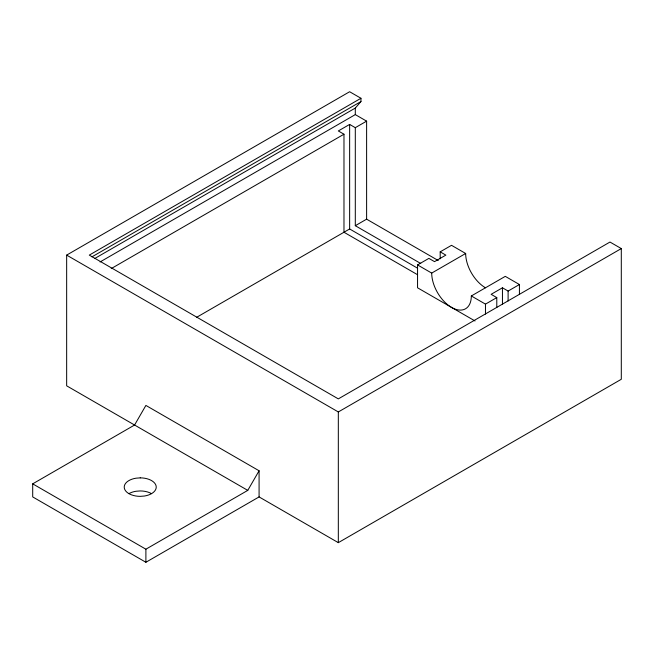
<?xml version="1.0" encoding="UTF-8"?>
<svg xmlns="http://www.w3.org/2000/svg" width="654" height="654" viewBox="0 0 654 654"><rect width="100%" height="100%" fill="white"/><g stroke="black" fill="none" stroke-linecap="round" stroke-linejoin="round"><path stroke-width="0.98" d="M32.7 483.846L145.891 549.197L247.768 490.377L259.082 470.774L145.891 405.423L134.577 425.026L32.7 483.846L32.7 496.917L145.891 562.268L259.082 496.917L338.322 542.656L621.3 379.279L621.3 248.577L609.978 242.045L338.322 398.883L89.296 255.109L360.959 98.272L360.959 101.542L355.302 108.073L94.756 258.493M247.768 490.377L66.659 385.819L66.659 255.109L349.637 91.732L360.959 98.272M91.952 256.85L360.959 101.542M100.054 261.968L355.302 114.605L366.616 121.145L366.616 219.172L355.302 225.704L355.302 127.677L349.637 124.415L338.322 130.947L343.979 134.217L343.979 232.244L417.375 274.615M111.237 268.59L343.979 134.217M355.302 127.677L366.616 121.145M196.535 317.37L349.637 228.974L417.604 268.214M475.025 320.967L417.554 287.793L417.554 264.919L428.877 258.379L434.534 261.649L445.848 255.117L440.191 251.847L440.191 258.804M440.191 251.847L451.513 245.315L465.664 253.482A28.016 16.17 60 0 0 485.472 287.793M417.554 264.919L431.705 273.086L465.664 253.482M431.705 273.086A28.016 16.17 60 0 0 451.513 307.396A28.016 16.17 60 0 0 471.321 295.96L505.28 276.356L519.423 284.523L519.423 294.464M519.423 284.523L508.109 291.055L502.452 287.793L491.129 294.325L496.787 297.595L496.787 307.535M471.321 295.96L485.472 304.126L496.787 297.595M66.659 255.109L338.322 411.955L621.3 248.577M366.616 219.172L438.245 260.529M355.302 225.704L420.735 263.488M508.109 291.055L508.109 301.003M502.452 287.793L502.452 304.012M485.472 304.126L485.472 314.075M355.302 108.073L355.302 114.605M349.637 124.415L349.637 228.974M338.322 411.955L338.322 542.656M259.082 470.774L259.082 496.917M145.891 549.197L145.891 562.268M128.912 493.647A16.007 9.246 0 0 1 136.089 491.252L140.234 490.941A16.007 9.246 0 0 1 151.548 493.647M140.234 477.87L136.089 478.18A16.007 9.246 0 0 0 124.358 488.317A16.007 9.246 0 0 0 140.234 496.353L144.379 496.034A16.007 9.246 0 0 0 156.102 485.906A16.007 9.246 0 0 0 140.234 477.87"/></g></svg>
